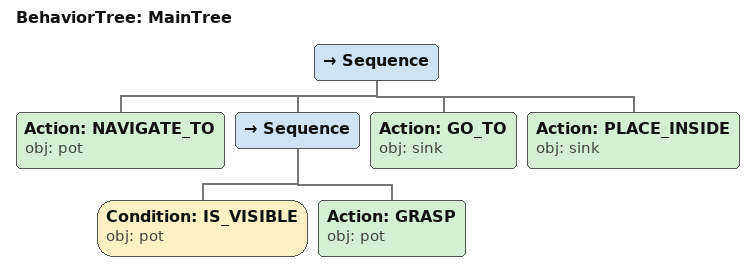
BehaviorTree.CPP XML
<root main_tree_to_execute="MainTree">
  <BehaviorTree ID="MainTree">
    <Sequence>
      <!-- Navigate to pot -->
      <Action ID="NAVIGATE_TO" obj="pot" />
      <Sequence>
        <!-- Check pot is visible before GRASP -->
        <Condition ID="IS_VISIBLE" obj="pot" />
        <!-- Grasp pot -->
        <Action ID="GRASP" obj="pot" />
      </Sequence>
      <!-- Navigate to sink -->
      <Action ID="GO_TO" obj="sink" />
      <!-- Go to sink -->
      <Action ID="PLACE_INSIDE" obj="sink" />
    </Sequence>
  </BehaviorTree>
</root>
